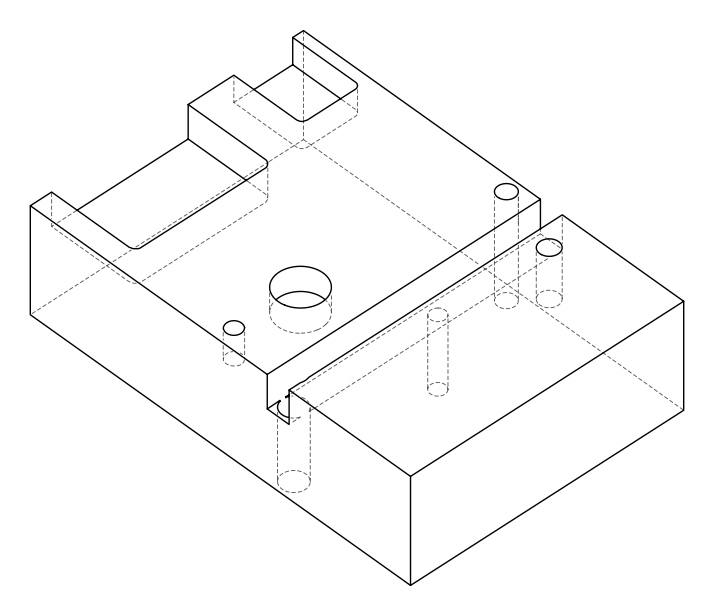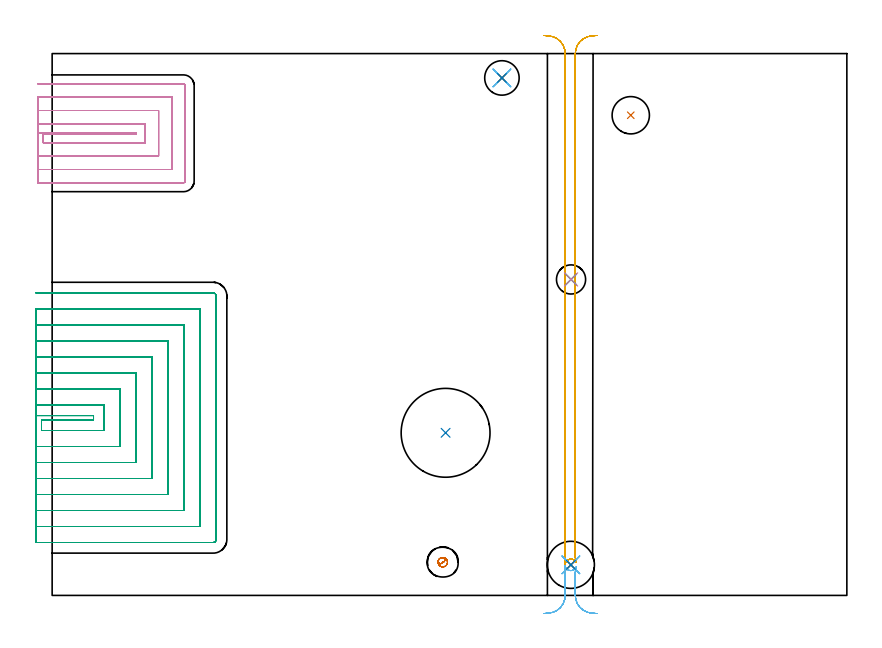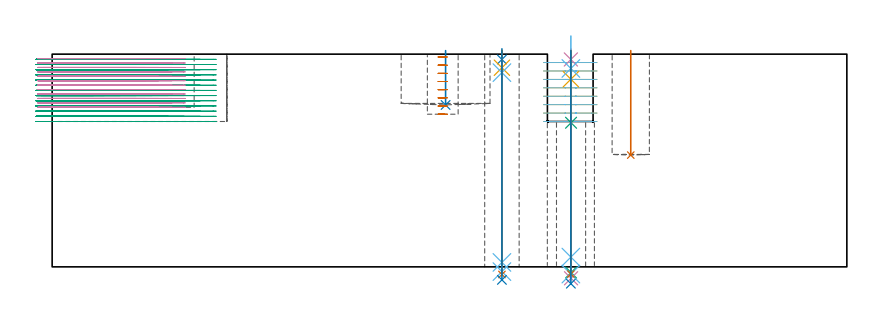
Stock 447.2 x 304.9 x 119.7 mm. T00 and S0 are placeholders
(PLAN: 20 operations, 16 tool changes, 118.1 min)
(1 INDEXABLE_INSERT_DRILL_BLIND_HOLE_FROM_SOLID | STEP1POCKET | NXT0302_013 | 0.24 min | 19560 mm3)
(2 INDEXABLE_INSERT_DRILL_BLIND_HOLE_FROM_SOLID_1 | STEP1POCKET_2 | NXT0302_038 | 0.12 min | 54980 mm3)
(3 MILL_SLOT | SLOT_PARTIAL_RECTANGULAR | NXT0201_011 | Follow Part, ap 3, ae 75% | 76.35 min | 566836 mm3)
(4 MILL_SLOT_1 | SLOT_PARTIAL_RECTANGULAR_1 | NXT0201_013 | Follow Part, ap 2.5, ae 75% | 24.97 min | 156537 mm3)
(5 MILL_RECTANGULAR_SLOT | SLOT_RECTANGULAR | UGT0201_094 | Follow Part, ap 5, ae 75% | 10.01 min | 287688 mm3)
(6 MILL_RECTANGULAR_SLOT_1 | SLOT_RECTANGULAR_1 | UGT0201_094 | Follow Part, ap 5, ae 75% | 1.35 min | 9425 mm3)
(7 MILL_BLIND_HOLE_FROM_SOLID_MATERIAL | STEP1POCKET_1 | NXT0201_011 | Spiral | 0.89 min | 7964 mm3)
(8 SPOT_DRILL | STEP1HOLE | NXT0321_9005460120000 | 0.05 min | 192 mm3)
(9 SPOT_DRILL_1 | STEP1HOLE_1 | NXT0321_9005460120000 | 0.04 min | 24 mm3)
(10 SPOT_DRILL_2 | STEP1HOLE_2 | NXT0321_9005460120000 | 0.05 min | 0 mm3)
(11 DRILL_BLIND_HOLE_INTO_CENTER | STEP1HOLE | NXT0301_022 | 0.04 min | 79 mm3)
(12 GUN_DRILL_THROUGH_HOLE | STEP1HOLE | UGT0307_001 | 0.54 min | 2167 mm3)
(13 SPADE_DRILL_TO_ENLARGE_THROUGH_HOLE | STEP1HOLE | UGT0306_003 | 0.51 min | 12187 mm3)
(14 DRILL_TO_ENLARGE_THROUGH_HOLE | STEP1HOLE | UGT0301_261 | 0.52 min | 20700 mm3)
(15 DRILL_THROUGH_HOLE_INTO_CENTER | STEP1HOLE_1 | NXT0301_065 | 0.36 min | 5647 mm3)
(16 DRILL_TO_ENLARGE_THROUGH_HOLE_1 | STEP1HOLE_1 | UGT0301_288 | 0.37 min | 11585 mm3)
(17 DRILL_BLIND_HOLE_INTO_CENTER_1 | STEP1HOLE_2 | NXT0301_065 | 0.07 min | 0 mm3)
(18 GUN_DRILL_THROUGH_HOLE_1 | STEP1HOLE_2 | UGT0307_008 | 0.65 min | 7773 mm3)
(19 DRILL_TO_ENLARGE_THROUGH_HOLE_2 | STEP1HOLE_2 | NXT0301_104 | 0.5 min | 4805 mm3)
(20 DRILL_TO_ENLARGE_THROUGH_HOLE_3 | STEP1HOLE_2 | UGT0301_388 | 0.53 min | 32554 mm3)
(TOOL NXT0302_013 | Index. Insert Drill 21mm [880-D2100L25-05] | D21 PA176 FL105 Z2)
(TOOL NXT0302_038 | Index. Insert Drill 50mm [880-D5000L50-04] | D50 PA176 FL200 Z2)
(TOOL NXT0201_011 | ENDMILL 12mm [2P460-1200-NA 1630] | D12 FL38 Z6)
(TOOL NXT0201_013 | ENDMILL 10mm | D10 FL30 Z4)
(TOOL UGT0201_094 | End mill 20 mm | D20 FL38 Z4)
(TOOL NXT0321_9005460120000 | NC Spot Drill, 142deg, 12mm, Carbide, Uncoated | D12 PA142 FL30 Z2)
(TOOL NXT0301_022 | Carbide Drill 5.1mm [860.1-0510-015A1-MM 2214] | D5.1 PA140 FL28 Z2)
(TOOL UGT0307_001 | Gun Drill 5 mm | D5 PA130 FL24 Z1)
(TOOL UGT0306_003 | Spade Drill 12.5mm | D12.5 PA132 FL10 Z2)
(TOOL UGT0301_261 | Twist Drill 19.4 mm | D19.4 PA118 FL140 Z2)
(TOOL NXT0301_065 | Carbide Drill 9.4mm [860.1-0940-075A1-MM 2214] | D9.4 PA140 FL98 Z2)
(TOOL UGT0301_288 | Twist Drill 16.4 mm | D16.4 PA118 FL125 Z2)
(TOOL UGT0307_008 | Gun Drill 11 mm | D11 PA130 FL24 Z1)
(TOOL NXT0301_104 | Carbide Drill 14mm [860.1-1400-112A1-MM 2214] | D14 PA140 FL123 Z2)
(TOOL UGT0301_388 | Twist Drill 26.5 mm | D26.5 PA118 FL165 Z2)
(OP 1 INDEXABLE_INSERT_DRILL_BLIND_HOLE_FROM_SOLID)
G17 G21 G94 G90
T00 M6
G54
G17 G0 G90 X325.6 Y270.2 S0 M3
G43 Z129.7 H1
G94 G81 G98 Z62.9 F250. R121.7
G80
M5
M2
(OP 2 INDEXABLE_INSERT_DRILL_BLIND_HOLE_FROM_SOLID_1)
G17 G21 G94 G90
T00 M6
G54
G17 G0 G90 X221.4 Y91.5 S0 M3
G43 Z129.7 H1
G94 G81 G98 Z91.1 F250. R121.7
G80
M5
M2
(OP 3 MILL_SLOT)
G17 G21 G94 G90
T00 M6
G54
G17 G0 G90 X-9. Y101.2 S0 M3
G43 Z129.7 H1
Z116.785
G94 G1 X-6. F250.
X23.3 F500.
Y98.8
X-6.
Y92.8
X29.3
Y107.2
X-6.
X-9. F250.
Y83.8
X-6.
X38.3 F500.
Y116.2
X-6.
X-9. F250.
Y74.8
X-6.
X47.3 F500.
Y125.2
X-6.
X-9. F250.
Y65.8
X-6.
X56.3 F500.
Y134.2
X-6.
X-9. F250.
Y56.8
X-6.
X65.3 F500.
Y143.2
X-6.
X-9. F250.
Y47.8
X-6.
X74.3 F500.
Y152.2
X-6.
X-9. F250.
Y38.8
X-6.
X83.3 F500.
Y161.2
X-6.
X-9. F250.
Y29.8
X-6.
X90.6 F500.
G3 X92.3 Y31.5 R1.7
G1 Y168.5
G3 X90.6 Y170.2 R1.7
G1 X-6.
X-9. F250.
G0 Y101.2 Z113.869
G1 X-6.
X23.3 F500.
Y98.8
X-6.
Y92.8
X29.3
Y107.2
X-6.
X-9. F250.
Y83.8
X-6.
X38.3 F500.
Y116.2
X-6.
X-9. F250.
Y74.8
X-6.
X47.3 F500.
Y125.2
X-6.
X-9. F250.
Y65.8
X-6.
X56.3 F500.
Y134.2
X-6.
X-9. F250.
Y56.8
X-6.
X65.3 F500.
Y143.2
X-6.
X-9. F250.
Y47.8
X-6.
X74.3 F500.
Y152.2
X-6.
X-9. F250.
Y38.8
X-6.
X83.3 F500.
Y161.2
X-6.
X-9. F250.
Y29.8
X-6.
X90.6 F500.
G3 X92.3 Y31.5 R1.7
G1 Y168.5
G3 X90.6 Y170.2 R1.7
G1 X-6.
X-9. F250.
G0 Y101.2 Z110.954
G1 X-6.
X23.3 F500.
Y98.8
X-6.
Y92.8
X29.3
Y107.2
X-6.
X-9. F250.
Y83.8
X-6.
X38.3 F500.
Y116.2
X-6.
X-9. F250.
Y74.8
X-6.
X47.3 F500.
Y125.2
X-6.
X-9. F250.
Y65.8
X-6.
X56.3 F500.
Y134.2
X-6.
X-9. F250.
Y56.8
X-6.
X65.3 F500.
Y143.2
X-6.
X-9. F250.
Y47.8
X-6.
X74.3 F500.
Y152.2
X-6.
X-9. F250.
Y38.8
X-6.
X83.3 F500.
Y161.2
X-6.
X-9. F250.
Y29.8
X-6.
X90.6 F500.
G3 X92.3 Y31.5 R1.7
G1 Y168.5
G3 X90.6 Y170.2 R1.7
G1 X-6.
X-9. F250.
G0 Y101.2 Z108.038
G1 X-6.
X23.3 F500.
Y98.8
X-6.
Y92.8
X29.3
Y107.2
X-6.
X-9. F250.
Y83.8
X-6.
X38.3 F500.
Y116.2
X-6.
X-9. F250.
Y74.8
X-6.
X47.3 F500.
Y125.2
X-6.
X-9. F250.
Y65.8
X-6.
X56.3 F500.
Y134.2
X-6.
X-9. F250.
Y56.8
X-6.
X65.3 F500.
Y143.2
X-6.
X-9. F250.
Y47.8
X-6.
X74.3 F500.
Y152.2
X-6.
X-9. F250.
Y38.8
X-6.
X83.3 F500.
Y161.2
X-6.
X-9. F250.
Y29.8
X-6.
X90.6 F500.
G3 X92.3 Y31.5 R1.7
G1 Y168.5
G3 X90.6 Y170.2 R1.7
G1 X-6.
X-9. F250.
G0 Y101.2 Z105.123
G1 X-6.
X23.3 F500.
Y98.8
X-6.
Y92.8
X29.3
Y107.2
X-6.
X-9. F250.
Y83.8
X-6.
X38.3 F500.
Y116.2
X-6.
X-9. F250.
Y74.8
X-6.
X47.3 F500.
Y125.2
X-6.
X-9. F250.
Y65.8
X-6.
X56.3 F500.
Y134.2
X-6.
X-9. F250.
Y56.8
X-6.
X65.3 F500.
Y143.2
X-6.
X-9. F250.
Y47.8
X-6.
X74.3 F500.
Y152.2
X-6.
X-9. F250.
Y38.8
X-6.
X83.3 F500.
Y161.2
X-6.
X-9. F250.
Y29.8
X-6.
X90.6 F500.
G3 X92.3 Y31.5 R1.7
G1 Y168.5
G3 X90.6 Y170.2 R1.7
G1 X-6.
X-9. F250.
G0 Y101.2 Z102.208
G1 X-6.
X23.3 F500.
Y98.8
X-6.
Y92.8
X29.3
Y107.2
X-6.
X-9. F250.
Y83.8
X-6.
X38.3 F500.
Y116.2
X-6.
X-9. F250.
Y74.8
X-6.
X47.3 F500.
Y125.2
X-6.
X-9. F250.
Y65.8
X-6.
X56.3 F500.
Y134.2
X-6.
X-9. F250.
Y56.8
X-6.
X65.3 F500.
Y143.2
X-6.
X-9. F250.
Y47.8
X-6.
X74.3 F500.
Y152.2
X-6.
X-9. F250.
Y38.8
X-6.
X83.3 F500.
Y161.2
X-6.
X-9. F250.
Y29.8
X-6.
X90.6 F500.
G3 X92.3 Y31.5 R1.7
G1 Y168.5
G3 X90.6 Y170.2 R1.7
G1 X-6.
X-9. F250.
G0 Y101.2 Z99.292
G1 X-6.
X23.3 F500.
Y98.8
X-6.
Y92.8
X29.3
Y107.2
X-6.
X-9. F250.
Y83.8
X-6.
X38.3 F500.
Y116.2
X-6.
X-9. F250.
Y74.8
X-6.
X47.3 F500.
Y125.2
X-6.
X-9. F250.
Y65.8
X-6.
X56.3 F500.
Y134.2
X-6.
X-9. F250.
Y56.8
X-6.
X65.3 F500.
Y143.2
X-6.
X-9. F250.
Y47.8
X-6.
X74.3 F500.
Y152.2
X-6.
X-9. F250.
Y38.8
X-6.
X83.3 F500.
Y161.2
X-6.
X-9. F250.
Y29.8
X-6.
X90.6 F500.
G3 X92.3 Y31.5 R1.7
G1 Y168.5
G3 X90.6 Y170.2 R1.7
G1 X-6.
X-9. F250.
G0 Y101.2 Z96.377
G1 X-6.
X23.3 F500.
Y98.8
X-6.
Y92.8
X29.3
Y107.2
X-6.
X-9. F250.
Y83.8
X-6.
X38.3 F500.
Y116.2
X-6.
X-9. F250.
Y74.8
X-6.
X47.3 F500.
Y125.2
X-6.
X-9. F250.
Y65.8
X-6.
X56.3 F500.
Y134.2
X-6.
X-9. F250.
Y56.8
X-6.
X65.3 F500.
Y143.2
X-6.
X-9. F250.
Y47.8
X-6.
X74.3 F500.
Y152.2
X-6.
X-9. F250.
Y38.8
X-6.
X83.3 F500.
Y161.2
X-6.
X-9. F250.
Y29.8
X-6.
X90.6 F500.
G3 X92.3 Y31.5 R1.7
G1 Y168.5
G3 X90.6 Y170.2 R1.7
G1 X-6.
X-9. F250.
G0 Y101.2 Z93.462
G1 X-6.
X23.3 F500.
Y98.8
X-6.
Y92.8
X29.3
Y107.2
X-6.
X-9. F250.
Y83.8
X-6.
X38.3 F500.
Y116.2
X-6.
X-9. F250.
Y74.8
X-6.
X47.3 F500.
Y125.2
X-6.
X-9. F250.
Y65.8
X-6.
X56.3 F500.
Y134.2
X-6.
X-9. F250.
Y56.8
X-6.
X65.3 F500.
Y143.2
X-6.
X-9. F250.
Y47.8
X-6.
X74.3 F500.
Y152.2
X-6.
X-9. F250.
Y38.8
X-6.
X83.3 F500.
Y161.2
X-6.
X-9. F250.
Y29.8
X-6.
X90.6 F500.
G3 X92.3 Y31.5 R1.7
G1 Y168.5
G3 X90.6 Y170.2 R1.7
G1 X-6.
X-9. F250.
G0 Y101.2 Z90.546
G1 X-6.
X23.3 F500.
Y98.8
X-6.
Y92.8
X29.3
Y107.2
X-6.
X-9. F250.
Y83.8
X-6.
X38.3 F500.
Y116.2
X-6.
X-9. F250.
Y74.8
X-6.
X47.3 F500.
Y125.2
X-6.
X-9. F250.
Y65.8
X-6.
X56.3 F500.
Y134.2
X-6.
X-9. F250.
Y56.8
X-6.
X65.3 F500.
Y143.2
X-6.
X-9. F250.
Y47.8
X-6.
X74.3 F500.
Y152.2
X-6.
X-9. F250.
Y38.8
X-6.
X83.3 F500.
Y161.2
X-6.
X-9. F250.
Y29.8
X-6.
X90.6 F500.
G3 X92.3 Y31.5 R1.7
G1 Y168.5
G3 X90.6 Y170.2 R1.7
G1 X-6.
X-9. F250.
G0 Y101.2 Z87.631
G1 X-6.
X23.3 F500.
Y98.8
X-6.
Y92.8
X29.3
Y107.2
X-6.
X-9. F250.
Y83.8
X-6.
X38.3 F500.
Y116.2
X-6.
X-9. F250.
Y74.8
X-6.
X47.3 F500.
Y125.2
X-6.
X-9. F250.
Y65.8
X-6.
X56.3 F500.
Y134.2
X-6.
X-9. F250.
Y56.8
X-6.
X65.3 F500.
Y143.2
X-6.
X-9. F250.
Y47.8
X-6.
X74.3 F500.
Y152.2
X-6.
X-9. F250.
Y38.8
X-6.
X83.3 F500.
Y161.2
X-6.
X-9. F250.
Y29.8
X-6.
X90.6 F500.
G3 X92.3 Y31.5 R1.7
G1 Y168.5
G3 X90.6 Y170.2 R1.7
G1 X-6.
X-9. F250.
G0 Y101.2 Z84.715
G1 X-6.
X23.3 F500.
Y98.8
X-6.
Y92.8
X29.3
Y107.2
X-6.
X-9. F250.
Y83.8
X-6.
X38.3 F500.
Y116.2
X-6.
X-9. F250.
Y74.8
X-6.
X47.3 F500.
Y125.2
X-6.
X-9. F250.
Y65.8
X-6.
X56.3 F500.
Y134.2
X-6.
X-9. F250.
Y56.8
X-6.
X65.3 F500.
Y143.2
X-6.
X-9. F250.
Y47.8
X-6.
X74.3 F500.
Y152.2
X-6.
X-9. F250.
Y38.8
X-6.
X83.3 F500.
Y161.2
X-6.
X-9. F250.
Y29.8
X-6.
X90.6 F500.
G3 X92.3 Y31.5 R1.7
G1 Y168.5
G3 X90.6 Y170.2 R1.7
G1 X-6.
X-9. F250.
G0 Y101.2 Z81.8
G1 X-6.
X23.3 F500.
Y98.8
X-6.
Y92.8
X29.3
Y107.2
X-6.
X-9. F250.
Y83.8
X-6.
X38.3 F500.
Y116.2
X-6.
X-9. F250.
Y74.8
X-6.
X47.3 F500.
Y125.2
X-6.
X-9. F250.
Y65.8
X-6.
X56.3 F500.
Y134.2
X-6.
X-9. F250.
Y56.8
X-6.
X65.3 F500.
Y143.2
X-6.
X-9. F250.
Y47.8
X-6.
X74.3 F500.
Y152.2
X-6.
X-9. F250.
Y38.8
X-6.
X83.3 F500.
Y161.2
X-6.
X-9. F250.
Y29.8
X-6.
X90.6 F500.
G3 X92.3 Y31.5 R1.7
G1 Y168.5
G3 X90.6 Y170.2 R1.7
G1 X-6.
X-9. F250.
G0 Z129.7
M5
M2
(OP 4 MILL_SLOT_1)
G17 G21 G94 G90
T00 M6
G54
G17 G0 G90 X-8. Y260.4 S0 M3
G43 Z129.7 H0
Z117.208
G94 G1 X-5. F250.
X47.4 F500.
Y259.7
X-5.
Y254.7
X52.4
Y265.4
X-5.
X-8. F250.
Y247.2
X-5.
X59.9 F500.
Y272.9
X-5.
X-8. F250.
Y239.7
X-5.
X67.4 F500.
Y280.4
X-5.
X-8. F250.
Y232.2
X-5.
X73.9 F500.
G3 X74.9 Y233.2 R1.
G1 Y286.9
G3 X73.9 Y287.9 R1.
G1 X-5.
X-8. F250.
G0 Y260.4 Z114.717
G1 X-5.
X47.4 F500.
Y259.7
X-5.
Y254.7
X52.4
Y265.4
X-5.
X-8. F250.
Y247.2
X-5.
X59.9 F500.
Y272.9
X-5.
X-8. F250.
Y239.7
X-5.
X67.4 F500.
Y280.4
X-5.
X-8. F250.
Y232.2
X-5.
X73.9 F500.
G3 X74.9 Y233.2 R1.
G1 Y286.9
G3 X73.9 Y287.9 R1.
G1 X-5.
X-8. F250.
G0 Y260.4 Z112.225
G1 X-5.
X47.4 F500.
Y259.7
X-5.
Y254.7
X52.4
Y265.4
X-5.
X-8. F250.
Y247.2
X-5.
X59.9 F500.
Y272.9
X-5.
X-8. F250.
Y239.7
X-5.
X67.4 F500.
Y280.4
X-5.
X-8. F250.
Y232.2
X-5.
X73.9 F500.
G3 X74.9 Y233.2 R1.
G1 Y286.9
G3 X73.9 Y287.9 R1.
G1 X-5.
X-8. F250.
G0 Y260.4 Z109.733
G1 X-5.
X47.4 F500.
Y259.7
X-5.
Y254.7
X52.4
Y265.4
X-5.
X-8. F250.
Y247.2
X-5.
X59.9 F500.
Y272.9
X-5.
X-8. F250.
Y239.7
X-5.
X67.4 F500.
Y280.4
X-5.
X-8. F250.
Y232.2
X-5.
X73.9 F500.
G3 X74.9 Y233.2 R1.
G1 Y286.9
G3 X73.9 Y287.9 R1.
G1 X-5.
X-8. F250.
G0 Y260.4 Z107.242
G1 X-5.
X47.4 F500.
Y259.7
X-5.
Y254.7
X52.4
Y265.4
X-5.
X-8. F250.
Y247.2
X-5.
X59.9 F500.
Y272.9
X-5.
X-8. F250.
Y239.7
X-5.
X67.4 F500.
Y280.4
X-5.
X-8. F250.
Y232.2
X-5.
X73.9 F500.
G3 X74.9 Y233.2 R1.
G1 Y286.9
G3 X73.9 Y287.9 R1.
G1 X-5.
X-8. F250.
G0 Y260.4 Z104.75
G1 X-5.
X47.4 F500.
Y259.7
X-5.
Y254.7
X52.4
Y265.4
X-5.
X-8. F250.
Y247.2
X-5.
X59.9 F500.
Y272.9
X-5.
X-8. F250.
Y239.7
X-5.
X67.4 F500.
Y280.4
X-5.
X-8. F250.
Y232.2
X-5.
X73.9 F500.
G3 X74.9 Y233.2 R1.
G1 Y286.9
G3 X73.9 Y287.9 R1.
G1 X-5.
X-8. F250.
G0 Y260.4 Z102.258
G1 X-5.
X47.4 F500.
Y259.7
X-5.
Y254.7
X52.4
Y265.4
X-5.
X-8. F250.
Y247.2
X-5.
X59.9 F500.
Y272.9
X-5.
X-8. F250.
Y239.7
X-5.
X67.4 F500.
Y280.4
X-5.
X-8. F250.
Y232.2
X-5.
X73.9 F500.
G3 X74.9 Y233.2 R1.
G1 Y286.9
G3 X73.9 Y287.9 R1.
G1 X-5.
X-8. F250.
G0 Y260.4 Z99.767
G1 X-5.
X47.4 F500.
Y259.7
X-5.
Y254.7
X52.4
Y265.4
X-5.
X-8. F250.
Y247.2
X-5.
X59.9 F500.
Y272.9
X-5.
X-8. F250.
Y239.7
X-5.
X67.4 F500.
Y280.4
X-5.
X-8. F250.
Y232.2
X-5.
X73.9 F500.
G3 X74.9 Y233.2 R1.
G1 Y286.9
G3 X73.9 Y287.9 R1.
G1 X-5.
X-8. F250.
G0 Y260.4 Z97.275
G1 X-5.
X47.4 F500.
Y259.7
X-5.
Y254.7
X52.4
Y265.4
X-5.
X-8. F250.
Y247.2
X-5.
X59.9 F500.
Y272.9
X-5.
X-8. F250.
Y239.7
X-5.
X67.4 F500.
Y280.4
X-5.
X-8. F250.
Y232.2
X-5.
X73.9 F500.
G3 X74.9 Y233.2 R1.
G1 Y286.9
G3 X73.9 Y287.9 R1.
G1 X-5.
X-8. F250.
G0 Y260.4 Z94.783
G1 X-5.
X47.4 F500.
Y259.7
X-5.
Y254.7
X52.4
Y265.4
X-5.
X-8. F250.
Y247.2
X-5.
X59.9 F500.
Y272.9
X-5.
X-8. F250.
Y239.7
X-5.
X67.4 F500.
Y280.4
X-5.
X-8. F250.
Y232.2
X-5.
X73.9 F500.
G3 X74.9 Y233.2 R1.
G1 Y286.9
G3 X73.9 Y287.9 R1.
G1 X-5.
X-8. F250.
G0 Y260.4 Z92.292
G1 X-5.
X47.4 F500.
Y259.7
X-5.
Y254.7
X52.4
Y265.4
X-5.
X-8. F250.
Y247.2
X-5.
X59.9 F500.
Y272.9
X-5.
X-8. F250.
Y239.7
X-5.
X67.4 F500.
Y280.4
X-5.
X-8. F250.
Y232.2
X-5.
X73.9 F500.
G3 X74.9 Y233.2 R1.
G1 Y286.9
G3 X73.9 Y287.9 R1.
G1 X-5.
X-8. F250.
G0 Y260.4 Z89.8
G1 X-5.
X47.4 F500.
Y259.7
X-5.
Y254.7
X52.4
Y265.4
X-5.
X-8. F250.
Y247.2
X-5.
X59.9 F500.
Y272.9
X-5.
X-8. F250.
Y239.7
X-5.
X67.4 F500.
Y280.4
X-5.
X-8. F250.
Y232.2
X-5.
X73.9 F500.
G3 X74.9 Y233.2 R1.
G1 Y286.9
G3 X73.9 Y287.9 R1.
G1 X-5.
X-8. F250.
G0 Z129.7
M5
M2
(OP 5 MILL_RECTANGULAR_SLOT)
G17 G21 G94 G90
T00 M6
G54
G17 G0 G90 X276.483 Y315.102 S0 M3
G43 Z129.7 H0
Z114.962
G94 G1 X279.474 Y314.87 F250.
G2 X288.7 Y304.9 R10. F500.
G1 Y17.915
X288.684 Y17.736
X288.694 Y17.735
G2 X294.886 Y18.484 R3.25
G1 X294.895 Y18.488
G2 X294.4 Y21.595 R10.
G1 Y304.9
G2 X303.626 Y314.87 R10.
G1 X306.617 Y315.102 F250.
G0 X276.483 Z110.225
G1 X279.474 Y314.87
G2 X288.7 Y304.9 R10. F500.
G1 Y17.915
X288.684 Y17.736
X288.694 Y17.735
G2 X294.886 Y18.484 R3.25
G1 X294.895 Y18.488
G2 X294.4 Y21.595 R10.
G1 Y304.9
G2 X303.626 Y314.87 R10.
G1 X306.617 Y315.102 F250.
G0 X276.483 Z105.487
G1 X279.474 Y314.87
G2 X288.7 Y304.9 R10. F500.
G1 Y17.915
X288.684 Y17.736
X288.694 Y17.735
G2 X294.886 Y18.484 R3.25
G1 X294.895 Y18.488
G2 X294.4 Y21.595 R10.
G1 Y304.9
G2 X303.626 Y314.87 R10.
G1 X306.617 Y315.102 F250.
G0 X276.483 Z100.75
G1 X279.474 Y314.87
G2 X288.7 Y304.9 R10. F500.
G1 Y17.915
X288.684 Y17.736
X288.694 Y17.735
G2 X294.886 Y18.484 R3.25
G1 X294.895 Y18.488
G2 X294.4 Y21.595 R10.
G1 Y304.9
G2 X303.626 Y314.87 R10.
G1 X306.617 Y315.102 F250.
G0 X276.483 Z96.012
G1 X279.474 Y314.87
G2 X288.7 Y304.9 R10. F500.
G1 Y17.915
X288.684 Y17.736
X288.694 Y17.735
G2 X294.886 Y18.484 R3.25
G1 X294.895 Y18.488
G2 X294.4 Y21.595 R10.
G1 Y304.9
G2 X303.626 Y314.87 R10.
G1 X306.617 Y315.102 F250.
G0 X276.483 Z91.275
G1 X279.474 Y314.87
G2 X288.7 Y304.9 R10. F500.
G1 Y17.915
X288.684 Y17.736
X288.694 Y17.735
G2 X294.886 Y18.484 R3.25
G1 X294.895 Y18.488
G2 X294.4 Y21.595 R10.
G1 Y304.9
G2 X303.626 Y314.87 R10.
G1 X306.617 Y315.102 F250.
G0 X276.483 Z86.537
G1 X279.474 Y314.87
G2 X288.7 Y304.9 R10. F500.
G1 Y17.915
X288.684 Y17.736
X288.694 Y17.735
G2 X294.886 Y18.484 R3.25
G1 X294.895 Y18.488
G2 X294.4 Y21.595 R10.
G1 Y304.9
G2 X303.626 Y314.87 R10.
G1 X306.617 Y315.102 F250.
G0 X276.483 Z81.8
G1 X279.474 Y314.87
G2 X288.7 Y304.9 R10. F500.
G1 Y17.915
X288.684 Y17.736
X288.694 Y17.735
G2 X294.886 Y18.484 R3.25
G1 X294.895 Y18.488
G2 X294.4 Y21.595 R10.
G1 Y304.9
G2 X303.626 Y314.87 R10.
G1 X306.617 Y315.102 F250.
G0 Z129.7
M5
M2
(OP 6 MILL_RECTANGULAR_SLOT_1)
G17 G21 G94 G90
T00 M6
G54
G17 G0 G90 X306.617 Y-10.202 S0 M3
G43 Z129.7 H0
Z114.962
G94 G1 X303.626 Y-9.97 F250.
G2 X294.4 Y0. R10. F500.
G1 Y12.805
G2 X294.895 Y15.912 R10.
G1 X294.886 Y15.916
G2 X288.694 Y16.665 R3.25
G1 X288.7 Y0.
G2 X279.474 Y-9.97 R10.
G1 X276.483 Y-10.202 F250.
G0 X306.617 Z110.225
G1 X303.626 Y-9.97
G2 X294.4 Y0. R10. F500.
G1 Y12.805
G2 X294.895 Y15.912 R10.
G1 X294.886 Y15.916
G2 X288.694 Y16.665 R3.25
G1 X288.7 Y0.
G2 X279.474 Y-9.97 R10.
G1 X276.483 Y-10.202 F250.
G0 X306.617 Z105.487
G1 X303.626 Y-9.97
G2 X294.4 Y0. R10. F500.
G1 Y12.805
G2 X294.895 Y15.912 R10.
G1 X294.886 Y15.916
G2 X288.694 Y16.665 R3.25
G1 X288.7 Y0.
G2 X279.474 Y-9.97 R10.
G1 X276.483 Y-10.202 F250.
G0 X306.617 Z100.75
G1 X303.626 Y-9.97
G2 X294.4 Y0. R10. F500.
G1 Y12.805
G2 X294.895 Y15.912 R10.
G1 X294.886 Y15.916
G2 X288.694 Y16.665 R3.25
G1 X288.7 Y0.
G2 X279.474 Y-9.97 R10.
G1 X276.483 Y-10.202 F250.
G0 X306.617 Z96.012
G1 X303.626 Y-9.97
G2 X294.4 Y0. R10. F500.
G1 Y12.805
G2 X294.895 Y15.912 R10.
G1 X294.886 Y15.916
G2 X288.694 Y16.665 R3.25
G1 X288.7 Y0.
G2 X279.474 Y-9.97 R10.
G1 X276.483 Y-10.202 F250.
G0 X306.617 Z91.275
G1 X303.626 Y-9.97
G2 X294.4 Y0. R10. F500.
G1 Y12.805
G2 X294.895 Y15.912 R10.
G1 X294.886 Y15.916
G2 X288.694 Y16.665 R3.25
G1 X288.7 Y0.
G2 X279.474 Y-9.97 R10.
G1 X276.483 Y-10.202 F250.
G0 X306.617 Z86.537
G1 X303.626 Y-9.97
G2 X294.4 Y0. R10. F500.
G1 Y12.805
G2 X294.895 Y15.912 R10.
G1 X294.886 Y15.916
G2 X288.694 Y16.665 R3.25
G1 X288.7 Y0.
G2 X279.474 Y-9.97 R10.
G1 X276.483 Y-10.202 F250.
G0 X306.617 Z81.8
G1 X303.626 Y-9.97
G2 X294.4 Y0. R10. F500.
G1 Y12.805
G2 X294.895 Y15.912 R10.
G1 X294.886 Y15.916
G2 X288.694 Y16.665 R3.25
G1 X288.7 Y0.
G2 X279.474 Y-9.97 R10.
G1 X276.483 Y-10.202 F250.
G0 Z129.7
M5
M2
(OP 7 MILL_BLIND_HOLE_FROM_SOLID_MATERIAL)
G17 G21 G94 G90
T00 M6
G54
G17 G0 G90 X219.8 Y18.7 S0 M3
G43 Z129.7 H1
Z118.1
G94 G3 X220.214 Y20.936 R1.156 F250.
X217.326 Y19.65 R2.236
X218.85 Y16.226 R2.65
X217.326 Y19.65 R-2.65
X218.088 Y17.938 R1.325
X219.8 Y18.7 R1.325
G0 Z113.5
G3 X220.214 Y20.936 R1.156
X217.326 Y19.65 R2.236
X218.85 Y16.226 R2.65
X217.326 Y19.65 R-2.65
X218.088 Y17.938 R1.325
X219.8 Y18.7 R1.325
G0 Z108.9
G3 X220.214 Y20.936 R1.156
X217.326 Y19.65 R2.236
X218.85 Y16.226 R2.65
X217.326 Y19.65 R-2.65
X218.088 Y17.938 R1.325
X219.8 Y18.7 R1.325
G0 Z104.3
G3 X220.214 Y20.936 R1.156
X217.326 Y19.65 R2.236
X218.85 Y16.226 R2.65
X217.326 Y19.65 R-2.65
X218.088 Y17.938 R1.325
X219.8 Y18.7 R1.325
G0 Z99.7
G3 X220.214 Y20.936 R1.156
X217.326 Y19.65 R2.236
X218.85 Y16.226 R2.65
X217.326 Y19.65 R-2.65
X218.088 Y17.938 R1.325
X219.8 Y18.7 R1.325
G0 Z95.1
G3 X220.214 Y20.936 R1.156
X217.326 Y19.65 R2.236
X218.85 Y16.226 R2.65
X217.326 Y19.65 R-2.65
X218.088 Y17.938 R1.325
X219.8 Y18.7 R1.325
G0 Z90.5
G3 X220.214 Y20.936 R1.156
X217.326 Y19.65 R2.236
X218.85 Y16.226 R2.65
X217.326 Y19.65 R-2.65
X218.088 Y17.938 R1.325
X219.8 Y18.7 R1.325
G0 Z85.9
G3 X220.214 Y20.936 R1.156
X217.326 Y19.65 R2.236
X218.85 Y16.226 R2.65
X217.326 Y19.65 R-2.65
X218.088 Y17.938 R1.325
X219.8 Y18.7 R1.325
G0 Z129.7
M5
M2
(OP 8 SPOT_DRILL)
G17 G21 G94 G90
T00 M6
G54
G17 G0 G90 X253.1 Y291.2 S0 M3
G43 Z129.7 H0
G94 G81 G98 Z116.7 F250. R122.7
G80
M5
M2
(OP 9 SPOT_DRILL_1)
G17 G21 G94 G90
T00 M6
G54
G17 G0 G90 X292. Y177.8 S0 M3
G43 Z129.7 H0
G94 G81 G98 Z81.094 F250. R84.8
G80
M5
M2
(OP 10 SPOT_DRILL_2)
G17 G21 G94 G90
T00 M6
G54
G17 G0 G90 X291.9 Y17.2 S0 M3
G43 Z129.7 H0
G94 G81 G98 Z116.7 F250. R122.7
G80
M5
M2
(OP 11 DRILL_BLIND_HOLE_INTO_CENTER)
G17 G21 G94 G90
T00 M6
G54
G17 G0 G90 X253.1 Y291.2 S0 M3
G43 Z129.7 H1
G94 G81 G98 Z112.05 F250. R121.7
G80
M5
M2
(OP 12 GUN_DRILL_THROUGH_HOLE)
G17 G21 G94 G90
T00 M6
G54
G17 G0 G90 X253.1 Y291.2 M8
G43 Z129.7 H0
Z117.616
S716 M3
G94 G1 Z109.294 F125. M26
G4 X.084
Z2.5 F250.
G4 X.084
Z-2.666 F125.
G4 X.084
M5
M9
G0 Z117.616
Z129.7
M2
(OP 13 SPADE_DRILL_TO_ENLARGE_THROUGH_HOLE)
G17 G21 G94 G90
T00 M6
G54
G17 G0 G90 X253.1 Y291.2 S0 M3
G43 Z129.7 H0
G94 G73 G98 Z-4.283 F250. Q12.398 R121.7
G80
M5
M2
(OP 14 DRILL_TO_ENLARGE_THROUGH_HOLE)
G17 G21 G94 G90
T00 M6
G54
G17 G0 G90 X253.1 Y291.2 S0 M3
G43 Z129.7 H0
G94 G73 G98 Z-7.328 F250. Q18.147 R121.7
G80
M5
M2
(OP 15 DRILL_THROUGH_HOLE_INTO_CENTER)
G17 G21 G94 G90
T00 M6
G54
G17 G0 G90 X292. Y177.8 S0 M3
G43 Z129.7 H1
G94 G73 G98 Z-3.211 F250. Q8.501 R83.8
G80
M5
M2
(OP 16 DRILL_TO_ENLARGE_THROUGH_HOLE_1)
G17 G21 G94 G90
T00 M6
G54
G17 G0 G90 X292. Y177.8 S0 M3
G43 Z129.7 H0
G94 G73 G98 Z-6.427 F250. Q14.705 R83.8
G80
M5
M2
(OP 17 DRILL_BLIND_HOLE_INTO_CENTER_1)
G17 G21 G94 G90
T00 M6
G54
G17 G0 G90 X291.9 Y17.2 S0 M3
G43 Z129.7 H1
G94 G81 G98 Z105.6 F250. R121.7
G80
M5
M2
(OP 18 GUN_DRILL_THROUGH_HOLE_1)
G17 G21 G94 G90
T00 M6
G54
G17 G0 G90 X291.9 Y17.2 M8
G43 Z129.897 H0
S716 M3
G94 G1 Z111.635 F125. M26
G4 X.084
Z5.5 F250.
G4 X.084
Z-4.065 F125.
G4 X.084
M5
M9
G0 Z129.897
M2
(OP 19 DRILL_TO_ENLARGE_THROUGH_HOLE_2)
G17 G21 G94 G90
T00 M6
G54
G17 G0 G90 X291.9 Y17.2 S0 M3
G43 Z129.7 H1
G94 G73 G98 Z-4.048 F250. Q13.75 R121.7
G80
M5
M2
(OP 20 DRILL_TO_ENLARGE_THROUGH_HOLE_3)
G17 G21 G94 G90
T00 M6
G54
G17 G0 G90 X291.9 Y17.2 S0 M3
G43 Z129.7 H0
G94 G73 G98 Z-9.461 F250. Q25.832 R121.7
G80
M5
M2
